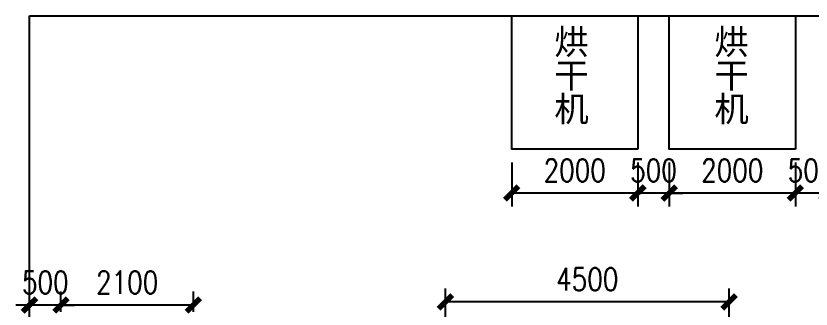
# Model space of a CAD drawing. Header units: millimetres. Extents: x 28866 to 196092, y 16567 to 68963.
# Drawn here: x 28866 to 41484, y 62409 to 67067 of the extents above; entities that cross this region are included whole.
import ezdxf

# ---------------------------------------------------------------- set-up
doc = ezdxf.new("R2010")
doc.units = ezdxf.units.MM
doc.layers.add('font_blue', color=142, linetype='Continuous')
doc.styles.add('ROMANS', font='ROMANS.shx', dxfattribs={"width": 0.8, "bigfont": 'hhztxt.shx'})
doc.styles.get("Standard").update_dxf_attribs({"font": 'arial.ttf', "height": 200})
doc.dimstyles.new('dim1-150', dxfattribs={"dimscale": 180, "dimtxt": 2, "dimasz": 1.2, "dimexe": 1.2, "dimexo": 1.2, "dimgap": 1, "dimtad": 1, "dimdec": 0, "dimdsep": 46, "dimtxsty": 'ROMANS', "dimblk": 'ARCHTICK', "dimcen": 0, "dimadec": 0, "dimazin": 0, "dimtfac": 0.71, "dimtdec": 0, "dimtix": 1, "dimtmove": 0, "dimatfit": 3, "dimldrblk": 'ARCHTICK', "dimfxl": 0, "dimtolj": 1, "dimtzin": 0, "dimarcsym": 0})

# ---------------------------------------------------------------- blocks, each defined once
blk = doc.blocks.new('_ArchTick')
at = {"color": 0, "linetype": 'ByBlock', "const_width": 0.4}
blk.add_lwpolyline([(-0.5, -0.5), (0.5, 0.5)], dxfattribs=at)
blk = doc.blocks.new('*D12')
at = {"color": 0, "lineweight": -2, "transparency": 16777216}
for p, q in [((35682, 62168), (35682, 62739)), ((40182, 62168), (40182, 62739)), ((40182, 62523), (35682, 62523))]:
    blk.add_line(p, q, dxfattribs=at)
at = {"layer": 'Defpoints', "color": 0, "transparency": 16777216}
for p in [(35682, 62523), (35682, 61952), (40182, 61952)]:
    blk.add_point(p, dxfattribs=at)
at = {"color": 0, "lineweight": -2, "transparency": 16777216, "xscale": 216, "yscale": 216, "zscale": 216, "rotation": 180}
blk.add_blockref('_ArchTick', (35682, 62523), dxfattribs=at)
at = {"color": 0, "lineweight": -2, "transparency": 16777216, "xscale": 216, "yscale": 216, "zscale": 216}
blk.add_blockref('_ArchTick', (40182, 62523), dxfattribs=at)
at = {"color": 0, "transparency": 16777216, "insert": (37932, 62883), "char_height": 360, "attachment_point": 5, "style": 'ROMANS'}
blk.add_mtext('\\A1;4500', dxfattribs=at)
blk = doc.blocks.new('*D2')
at = {"color": 0, "lineweight": -2, "transparency": 16777216}
for p, q in [((29082, 62368), (29082, 62690)), ((29582, 62368), (29582, 62690)), ((29082, 62474), (28866, 62474)), ((29582, 62474), (29082, 62474)), ((29582, 62474), (29798, 62474))]:
    blk.add_line(p, q, dxfattribs=at)
at = {"layer": 'Defpoints', "color": 0, "transparency": 16777216}
for p in [(29082, 62474), (29082, 62152), (29582, 62152)]:
    blk.add_point(p, dxfattribs=at)
at = {"color": 0, "lineweight": -2, "transparency": 16777216, "xscale": 216, "yscale": 216, "zscale": 216}
blk.add_blockref('_ArchTick', (29082, 62474), dxfattribs=at)
at = {"color": 0, "lineweight": -2, "transparency": 16777216, "xscale": 216, "yscale": 216, "zscale": 216, "rotation": 180}
blk.add_blockref('_ArchTick', (29582, 62474), dxfattribs=at)
at = {"color": 0, "transparency": 16777216, "insert": (29332, 62834), "char_height": 360, "attachment_point": 5, "style": 'ROMANS'}
blk.add_mtext('\\A1;500', dxfattribs=at)
blk = doc.blocks.new('*D3')
at = {"color": 0, "lineweight": -2, "transparency": 16777216}
for p, q in [((29582, 62366), (29582, 62690)), ((31682, 62368), (31682, 62690)), ((31682, 62474), (29582, 62474))]:
    blk.add_line(p, q, dxfattribs=at)
at = {"layer": 'Defpoints', "color": 0, "transparency": 16777216}
for p in [(29582, 62474), (29582, 62150), (31682, 62152)]:
    blk.add_point(p, dxfattribs=at)
at = {"color": 0, "lineweight": -2, "transparency": 16777216, "xscale": 216, "yscale": 216, "zscale": 216, "rotation": 180}
blk.add_blockref('_ArchTick', (29582, 62474), dxfattribs=at)
at = {"color": 0, "lineweight": -2, "transparency": 16777216, "xscale": 216, "yscale": 216, "zscale": 216}
blk.add_blockref('_ArchTick', (31682, 62474), dxfattribs=at)
at = {"color": 0, "transparency": 16777216, "insert": (30632, 62834), "char_height": 360, "attachment_point": 5, "style": 'ROMANS'}
blk.add_mtext('\\A1;2100', dxfattribs=at)
blk = doc.blocks.new('*D9')
at = {"color": 0, "lineweight": -2, "transparency": 16777216}
for p, q in [((39234, 64736), (39234, 64037)), ((41234, 64736), (41234, 64037)), ((41234, 64253), (39234, 64253))]:
    blk.add_line(p, q, dxfattribs=at)
at = {"layer": 'Defpoints', "color": 0, "transparency": 16777216}
for p in [(39234, 64952), (41234, 64952), (39234, 64253)]:
    blk.add_point(p, dxfattribs=at)
at = {"color": 0, "lineweight": -2, "transparency": 16777216, "xscale": 216, "yscale": 216, "zscale": 216}
for p, rotation in [((39234, 64253), 180.0000000000012), ((41234, 64253), 1.199040866595169e-12)]:
    blk.add_blockref('_ArchTick', p, dxfattribs=dict(at, rotation=rotation))
at = {"color": 0, "transparency": 16777216, "insert": (40234, 64613), "char_height": 360, "attachment_point": 5, "style": 'ROMANS'}
blk.add_mtext('\\A1;2000', dxfattribs=at)
blk = doc.blocks.new('*D10')
at = {"color": 0, "lineweight": -2, "transparency": 16777216}
for p, q in [((38734, 64736), (38734, 64037)), ((39234, 64736), (39234, 64037)), ((38734, 64253), (38518, 64253)), ((39234, 64253), (38734, 64253)), ((39234, 64253), (39450, 64253))]:
    blk.add_line(p, q, dxfattribs=at)
at = {"layer": 'Defpoints', "color": 0, "transparency": 16777216}
for p in [(38734, 64952), (39234, 64952), (38734, 64253)]:
    blk.add_point(p, dxfattribs=at)
at = {"color": 0, "lineweight": -2, "transparency": 16777216, "xscale": 216, "yscale": 216, "zscale": 216}
for p, rotation in [((38734, 64253), 359.9999999999984), ((39234, 64253), 179.9999999999984)]:
    blk.add_blockref('_ArchTick', p, dxfattribs=dict(at, rotation=rotation))
at = {"color": 0, "transparency": 16777216, "insert": (38984, 64613), "char_height": 360, "attachment_point": 5, "style": 'ROMANS'}
blk.add_mtext('\\A1;500', dxfattribs=at)
blk = doc.blocks.new('*D11')
at = {"color": 0, "lineweight": -2, "transparency": 16777216}
for p, q in [((36734, 64736), (36734, 64037)), ((38734, 64736), (38734, 64037)), ((38734, 64253), (36734, 64253))]:
    blk.add_line(p, q, dxfattribs=at)
at = {"layer": 'Defpoints', "color": 0, "transparency": 16777216}
for p in [(36734, 64952), (38734, 64952), (36734, 64253)]:
    blk.add_point(p, dxfattribs=at)
at = {"color": 0, "lineweight": -2, "transparency": 16777216, "xscale": 216, "yscale": 216, "zscale": 216, "rotation": 180}
blk.add_blockref('_ArchTick', (36734, 64253), dxfattribs=at)
at = {"color": 0, "lineweight": -2, "transparency": 16777216, "xscale": 216, "yscale": 216, "zscale": 216}
blk.add_blockref('_ArchTick', (38734, 64253), dxfattribs=at)
at = {"color": 0, "transparency": 16777216, "insert": (37734, 64613), "char_height": 360, "attachment_point": 5, "style": 'ROMANS'}
blk.add_mtext('\\A1;2000', dxfattribs=at)
blk = doc.blocks.new('*D16')
at = {"color": 0, "lineweight": -2, "transparency": 16777216}
for p, q in [((41234, 64736), (41234, 64037)), ((41734, 64736), (41734, 64037)), ((41234, 64253), (41018, 64253)), ((41734, 64253), (41234, 64253)), ((41734, 64253), (41950, 64253))]:
    blk.add_line(p, q, dxfattribs=at)
at = {"layer": 'Defpoints', "color": 0, "transparency": 16777216}
for p in [(41234, 64952), (41734, 64952), (41234, 64253)]:
    blk.add_point(p, dxfattribs=at)
at = {"color": 0, "lineweight": -2, "transparency": 16777216, "xscale": 216, "yscale": 216, "zscale": 216}
for p, rotation in [((41234, 64253), 359.9999999999984), ((41734, 64253), 179.9999999999984)]:
    blk.add_blockref('_ArchTick', p, dxfattribs=dict(at, rotation=rotation))
at = {"color": 0, "transparency": 16777216, "insert": (41484, 64613), "char_height": 360, "attachment_point": 5, "style": 'ROMANS'}
blk.add_mtext('\\A1;500', dxfattribs=at)

msp = doc.modelspace()

# ---------------------------------------------------------------- linework, layer by layer
for points in [[(29082.5, 67067.2), (54082.5, 67067.2), (54082.5, 17067.2), (29082.5, 17067.2)], [(38734, 64952.2), (36734, 64952.2), (36734, 67067.2), (38734, 67067.2)], [(41234, 64952.2), (39234, 64952.2), (39234, 67067.2), (41234, 67067.2)]]:
    msp.add_lwpolyline(points, close=True)

# ---------------------------------------------------------------- texts
at = {"layer": 'font_blue', "char_height": 400, "attachment_point": 1, "line_spacing_factor": 0.8}
for insert in [(37409.5, 66854.9), (39948.7, 66854.9)]:
    msp.add_mtext_dynamic_manual_height_columns('烘干机', width=600, gutter_width=500, heights=[0], dxfattribs=dict(at, insert=insert))

# ---------------------------------------------------------------- dimensions: what is measured, and where the dimension line sits
for p1, p2, distance, picture, middle in [((38734, 64952.2), (36734, 64952.2), 698.9, '*D11', (37734, 64613.2)), ((39234, 64952.2), (38734, 64952.2), 698.9, '*D10', (38984, 64613.2)), ((41234, 64952.2), (39234, 64952.2), 698.9, '*D9', (40234, 64613.2)), ((41734, 64952.2), (41234, 64952.2), 698.9, '*D16', (41484, 64613.2)), ((40182.5, 61952.2), (35682.5, 61952.2), -570.4, '*D12', (37932.5, 62882.5))]:
    dim = msp.add_aligned_dim(p1=p1, p2=p2, distance=distance, dimstyle='dim1-150')
    dim.commit()
    dim.dimension.update_dxf_attribs({"geometry": picture, "text_midpoint": middle})
for base, p1, p2, picture, middle in [((29082.5, 62473.7), (29582.5, 62151.7), (29082.5, 62151.7), '*D2', (29332.5, 62833.7)), ((29582.5, 62473.7), (31682.5, 62151.7), (29582.5, 62150.4), '*D3', (30632.5, 62833.7))]:
    dim = msp.add_linear_dim(base=base, p1=p1, p2=p2, dimstyle='dim1-150')
    dim.commit()
    dim.dimension.update_dxf_attribs({"geometry": picture, "text_midpoint": middle})

doc.saveas('drawing.dxf')
